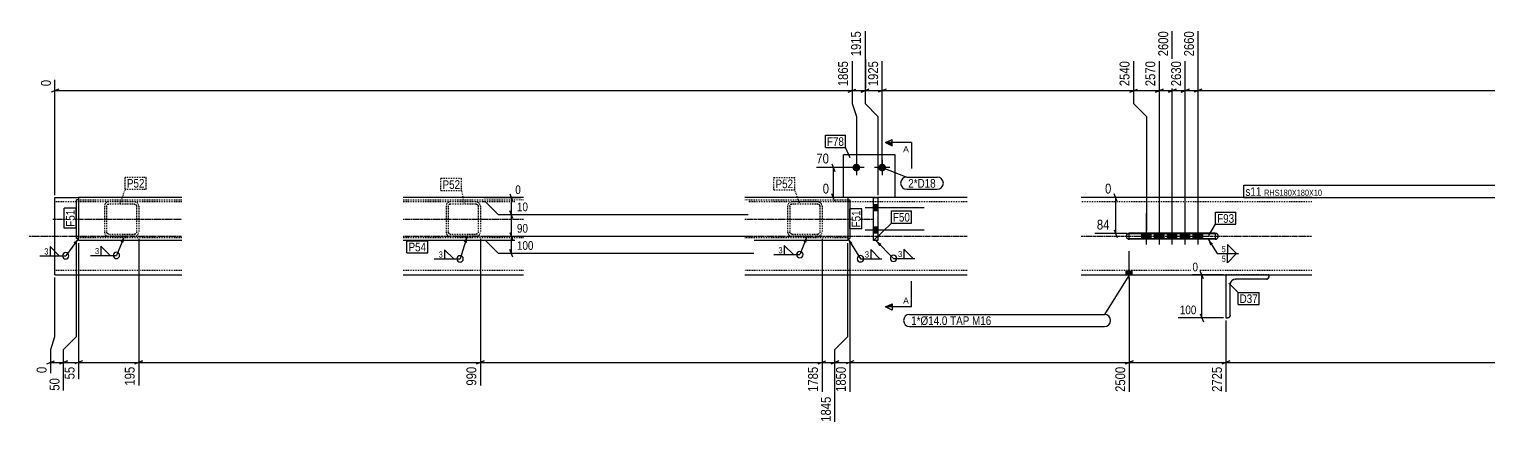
# Model space of a CAD drawing. Header units: millimetres. Extents: x 14 to 45764, y -118 to 1635.
# Drawn here: x 14 to 3411, y 10 to 929 of the extents above; entities that cross this region are included whole.
import ezdxf

# ---------------------------------------------------------------- set-up
doc = ezdxf.new("R2010")
doc.units = ezdxf.units.MM
doc.linetypes.add('DXK_LINE_DOT2', pattern=[3.9198, 1.9599, -1.9599])
doc.linetypes.add('DXK_LINE_DOT3', pattern=[5.9187, 2.979, -0.9799, 0.9799, -0.9799])
for name, color, linetype in [('MÅLSÆTNING', 7, 'Continuous'), ('STÅL', 7, 'Continuous'), ('TEKST', 7, 'Continuous')]:
    doc.layers.add(name, color=color, linetype=linetype)
doc.styles.add('Arial', font='ARIAL.TTF', dxfattribs={"height": 0.2})
doc.styles.add('Arial Narrow', font='ARIALN.TTF', dxfattribs={"height": 0.2})

msp = doc.modelspace()

# ---------------------------------------------------------------- hatches: boundary and pattern name
at = {"layer": 'STÅL', "linetype": 'Continuous'}
for points in [[(1948.4, 606.6, -1), (1930.4, 606.6, -1)], [(2008.4, 606.6, -1), (1990.4, 606.6, -1)], [(1989.4, 505.6), (1989.4, 519.6), (1979.4, 519.6), (1979.4, 505.6)], [(1989.4, 453.6), (1989.4, 467.6), (1979.4, 467.6), (1979.4, 453.6)], [(2625.4, 452.6), (2603.4, 452.6), (2603.4, 440.6), (2625.4, 440.6)], [(2625.4, 452.6), (2603.4, 452.6), (2603.4, 440.6), (2625.4, 440.6)], [(2655.4, 452.6), (2633.4, 452.6), (2633.4, 440.6), (2655.4, 440.6)], [(2655.4, 452.6), (2633.4, 452.6), (2633.4, 440.6), (2655.4, 440.6)], [(2685.4, 452.6), (2663.4, 452.6), (2663.4, 440.6), (2685.4, 440.6)], [(2685.4, 452.6), (2663.4, 452.6), (2663.4, 440.6), (2685.4, 440.6)], [(2715.4, 452.6), (2693.4, 452.6), (2693.4, 440.6), (2715.4, 440.6)], [(2715.4, 452.6), (2693.4, 452.6), (2693.4, 440.6), (2715.4, 440.6)], [(2745.4, 452.6), (2723.4, 452.6), (2723.4, 440.6), (2745.4, 440.6)], [(2745.4, 452.6), (2723.4, 452.6), (2723.4, 440.6), (2745.4, 440.6)], [(2581.4, 366.6), (2567.4, 366.6), (2567.4, 356.6), (2581.4, 356.6)]]:
    msp.add_hatch(color=96, dxfattribs=at).paths.add_polyline_path(points)
at = {"layer": 'TEKST', "linetype": 'Continuous'}
for color, points in [(30, [(2022.4, 664.7), (2022.4, 657.2), (2007.4, 664.7)]), (3, [(226.8, 434.2), (236.1, 446.6), (233.7, 431.3)]), (3, [(1025.6, 433.4), (1033.7, 446.6), (1032.8, 431.1)]), (3, [(1816, 434.1), (1825.1, 446.6), (1822.9, 431.3)]), (3, [(117.4, 431.8), (129.4, 441.6), (123.5, 427.3)]), (3, [(1924.1, 426.8), (1919.4, 441.6), (1930.5, 430.8)]), (3, [(2762.7, 424.9), (2757.8, 439.6), (2769, 428.9)]), (3, [(2762.7, 424.9), (2757.8, 439.6), (2769, 428.9)]), (30, [(2022.4, 289.3), (2022.4, 281.8), (2007.4, 281.8)])]:
    msp.add_hatch(color=color, dxfattribs=at).paths.add_polyline_path(points)

# ---------------------------------------------------------------- linework, layer by layer
at = {"layer": 'MÅLSÆTNING', "color": 7, "linetype": 'Continuous'}
for p, q in [((1959.4, 924.2), (1959.4, 755.9)), ((2674.4, 458.6), (2674.4, 924.2)), ((2734.4, 458.6), (2734.4, 924.2)), ((1929.4, 854.6), (1929.4, 755.9)), ((1999.4, 612.6), (1999.4, 854.6)), ((1999.4, 612.6), (1999.4, 854.6)), ((2584.4, 854.6), (2584.4, 755.9)), ((2584.4, 854.6), (2584.4, 755.9)), ((2644.4, 458.6), (2644.4, 854.6)), ((2704.4, 458.6), (2704.4, 854.6)), ((83.4, 789.5), (65.4, 782.3)), ((74.4, 542.6), (74.4, 810.7)), ((74.4, 785.9), (1929.4, 785.9)), ((1920.4, 782.3), (1938.4, 789.5)), ((1920.4, 782.3), (1938.4, 789.5)), ((1950.4, 782.3), (1968.4, 789.5)), ((1959.4, 785.9), (1999.4, 785.9)), ((2008.4, 789.5), (1990.4, 782.3)), ((2008.4, 789.5), (1990.4, 782.3)), ((1999.4, 785.9), (2584.4, 785.9)), ((2575.4, 782.3), (2593.4, 789.5)), ((2584.4, 785.9), (2644.4, 785.9)), ((2635.4, 782.3), (2653.4, 789.5)), ((2644.4, 785.9), (2674.4, 785.9)), ((2683.4, 789.5), (2665.4, 782.3)), ((2665.4, 782.3), (2683.4, 789.5)), ((2674.4, 785.9), (2704.4, 785.9)), ((2713.4, 789.5), (2695.4, 782.3)), ((2743.4, 789.5), (2725.4, 782.3)), ((2743.4, 789.5), (2725.4, 782.3)), ((2734.4, 785.9), (5624.4, 785.9)), ((1929.4, 755.9), (1939.4, 725.9)), ((1929.4, 755.9), (1939.4, 725.9)), ((1959.4, 755.9), (1989.4, 725.9)), ((1959.4, 755.9), (1989.4, 725.9)), ((2584.4, 755.9), (2614.4, 725.9)), ((2584.4, 755.9), (2614.4, 725.9)), ((1939.4, 725.9), (1939.4, 612.6)), ((1939.4, 725.9), (1939.4, 612.6)), ((1989.4, 725.9), (1989.4, 542.6)), ((1989.4, 725.9), (1989.4, 542.6)), ((2614.4, 725.9), (2614.4, 458.6)), ((2614.4, 725.9), (2614.4, 458.6)), ((1882.2, 615.6), (1889.4, 597.6)), ((1933.4, 606.6), (1846.3, 606.6)), ((1885.8, 536.6), (1885.8, 606.6)), ((1889.4, 527.6), (1882.2, 545.6)), ((2546.4, 527.6), (2539.2, 545.6)), ((1076.6, 526.6), (1070.4, 526.6)), ((1076.6, 526.6), (1070.4, 526.6)), ((1106.6, 496.6), (1076.6, 526.6)), ((1106.6, 496.6), (1076.6, 526.6)), ((1903.4, 536.6), (1861, 536.6)), ((2568.4, 536.6), (2518, 536.6)), ((2542.8, 452.6), (2542.8, 536.6)), ((1687.9, 496.6), (1106.6, 496.6)), ((1140.2, 487.6), (1133, 505.6)), ((1136.6, 446.6), (1136.6, 496.6)), ((1070.4, 446.6), (1687.9, 446.6)), ((1070.4, 446.6), (1687.9, 446.6)), ((1133, 455.6), (1140.2, 437.6)), ((1133, 455.6), (1140.2, 437.6)), ((1136.6, 406.6), (1136.6, 446.6)), ((2568.4, 452.6), (2494.6, 452.6)), ((2539.2, 461.6), (2546.4, 443.6)), ((124.4, 212.7), (124.4, 435.6)), ((124.4, 212.7), (124.4, 435.6)), ((129.4, 430.6), (129.4, 113.3)), ((129.4, 430.6), (129.4, 113.3)), ((269.4, 440.6), (269.4, 98.6)), ((269.4, 440.6), (269.4, 98.6)), ((1064.4, 440.6), (1064.4, 98.6)), ((1076.6, 436.6), (1070.4, 436.6)), ((1106.6, 406.6), (1076.6, 436.6)), ((1140.2, 397.6), (1133, 415.6)), ((1859.4, 440.6), (1859.4, 84)), ((1919.4, 212.7), (1919.4, 430.6)), ((1919.4, 212.7), (1919.4, 430.6)), ((1924.4, 435.6), (1924.4, 84)), ((1924.4, 435.6), (1924.4, 84)), ((1700.7, 406.6), (1106.6, 406.6)), ((74.4, 212.7), (74.4, 350.6)), ((2574.4, 350.6), (2574.4, 84)), ((2574.4, 350.6), (2574.4, 84)), ((2793.4, 356.6), (2721.5, 356.6)), ((2746.9, 347.6), (2739.7, 365.6)), ((2743.3, 256.6), (2743.3, 356.6)), ((2793.4, 256.6), (2688.2, 256.6)), ((2739.7, 265.6), (2746.9, 247.6)), ((2799.4, 250.6), (2799.4, 84)), ((2799.4, 250.6), (2799.4, 84)), ((64.4, 182.7), (74.4, 212.7)), ((94.4, 182.7), (124.4, 212.7)), ((94.4, 182.7), (124.4, 212.7)), ((1889.4, 182.7), (1919.4, 212.7)), ((1889.4, 182.7), (1919.4, 212.7)), ((64.4, 127.9), (64.4, 182.7)), ((94.4, 86.9), (94.4, 182.7)), ((1889.4, 14.4), (1889.4, 182.7)), ((55.4, 149.1), (73.4, 156.3)), ((85.4, 149.1), (103.4, 156.3)), ((94.4, 152.7), (129.4, 152.7)), ((138.4, 156.3), (120.4, 149.1)), ((138.4, 156.3), (120.4, 149.1)), ((129.4, 152.7), (269.4, 152.7)), ((278.4, 156.3), (260.4, 149.1)), ((260.4, 149.1), (278.4, 156.3)), ((269.4, 152.7), (1064.4, 152.7)), ((1055.4, 149.1), (1073.4, 156.3)), ((1850.4, 149.1), (1868.4, 156.3)), ((1850.4, 149.1), (1868.4, 156.3)), ((1880.4, 149.1), (1898.4, 156.3)), ((1889.4, 152.7), (1924.4, 152.7)), ((1933.4, 156.3), (1915.4, 149.1)), ((1933.4, 156.3), (1915.4, 149.1)), ((1924.4, 152.7), (2574.4, 152.7)), ((2583.4, 156.3), (2565.4, 149.1)), ((2565.4, 149.1), (2583.4, 156.3)), ((2574.4, 152.7), (2799.4, 152.7)), ((2808.4, 156.3), (2790.4, 149.1)), ((2790.4, 149.1), (2808.4, 156.3)), ((2799.4, 152.7), (5685.9, 152.7))]:
    msp.add_line(p, q, dxfattribs=at)
at = {"layer": 'STÅL', "color": 2, "linetype": 'Continuous'}
for p, q in [((1909.4, 536.6), (1909.4, 636.6)), ((2029.4, 636.6), (1909.4, 636.6)), ((2029.4, 536.6), (2029.4, 636.6)), ((74.4, 381.6), (74.4, 536.6)), ((74.4, 536.6), (129.4, 536.6)), ((129.4, 531.6), (124.4, 531.6)), ((124.4, 441.6), (124.4, 531.6)), ((369.4, 536.6), (129.4, 536.6)), ((129.4, 536.6), (129.4, 444)), ((1164.4, 536.6), (884.4, 536.6)), ((1919.4, 536.6), (1679.4, 536.6)), ((1919.4, 536.6), (1919.4, 535.6)), ((1979.4, 536.6), (1919.4, 536.6)), ((1919.4, 535.6), (1919.4, 444)), ((1919.4, 531.6), (1924.4, 531.6)), ((1924.4, 531.6), (1924.4, 441.6)), ((1979.4, 436.6), (1979.4, 536.6)), ((1979.4, 536.6), (1989.4, 536.6)), ((1989.4, 536.6), (1989.4, 436.6)), ((2196.9, 536.6), (1989.4, 536.6)), ((2999.4, 536.6), (2462.4, 536.6)), ((129.4, 437.5), (129.4, 444)), ((1919.4, 444), (1919.4, 436.6)), ((2574.4, 453.6), (2571.7, 453)), ((2774.4, 453.6), (2574.4, 453.6)), ((2574.4, 440.6), (2574.4, 452.6)), ((2574.4, 452.6), (2774.4, 452.6)), ((2624.4, 440.6), (2624.4, 452.6)), ((2724.4, 440.6), (2724.4, 452.6)), ((2777.1, 453), (2774.4, 453.6)), ((2774.4, 452.6), (2774.4, 440.6)), ((129.4, 441.6), (124.4, 441.6)), ((129.4, 436.6), (129.4, 437.5)), ((369.4, 436.6), (129.4, 436.6)), ((1164.4, 436.6), (884.4, 436.6)), ((1919.4, 436.6), (1679.4, 436.6)), ((1919.4, 441.6), (1924.4, 441.6)), ((1989.4, 436.6), (1979.4, 436.6)), ((2571.7, 440.1), (2574.4, 439.6)), ((2774.4, 440.6), (2574.4, 440.6)), ((2774.4, 439.6), (2574.4, 439.6)), ((2774.4, 439.6), (2777.1, 440.1)), ((74.4, 356.6), (74.4, 381.6)), ((74.4, 356.6), (369.4, 356.6)), ((884.4, 356.6), (1164.4, 356.6)), ((1679.4, 356.6), (2196.9, 356.6)), ((2462.4, 356.6), (2999.4, 356.6)), ((2799.4, 356.6), (2799.4, 256.6)), ((2821.4, 346.6), (2816.8, 345.6)), ((2893.4, 346.6), (2821.4, 346.6)), ((2895.7, 347), (2893.4, 346.6)), ((2899.4, 352.6), (2898.9, 350.3)), ((2899.4, 356.6), (2899.4, 352.6)), ((2810.3, 339.2), (2809.4, 334.6)), ((2809.4, 262.6), (2809.4, 334.6)), ((2799.4, 256.6), (2803.4, 256.6)), ((2805.7, 257), (2803.4, 256.6)), ((2809.4, 262.6), (2808.9, 260.3))]:
    msp.add_line(p, q, dxfattribs=at)
at = {"layer": 'STÅL', "color": 96, "linetype": 'Continuous'}
for p, q in [((1939.4, 624.6), (1939.4, 588.6)), ((1999.4, 624.6), (1999.4, 588.6)), ((1957.4, 606.6), (1921.4, 606.6)), ((2017.4, 606.6), (1981.4, 606.6)), ((2096.9, 512.6), (1959.4, 512.6)), ((1989.4, 519.6), (1979.4, 519.6)), ((1989.4, 505.6), (1979.4, 505.6)), ((2614.4, 427.6), (2614.4, 500.6)), ((2614.4, 427.6), (2614.4, 500.6)), ((2644.4, 427.6), (2644.4, 500.6)), ((2644.4, 427.6), (2644.4, 500.6)), ((2674.4, 427.6), (2674.4, 500.6)), ((2674.4, 427.6), (2674.4, 500.6)), ((2704.4, 427.6), (2704.4, 500.6)), ((2704.4, 427.6), (2704.4, 500.6)), ((2734.4, 427.6), (2734.4, 500.6)), ((2734.4, 427.6), (2734.4, 500.6)), ((2096.9, 460.6), (1959.4, 460.6)), ((1989.4, 467.6), (1979.4, 467.6)), ((1989.4, 453.6), (1979.4, 453.6)), ((2603.4, 440.6), (2603.4, 452.6)), ((2603.4, 440.6), (2603.4, 452.6)), ((2625.4, 440.6), (2625.4, 452.6)), ((2625.4, 440.6), (2625.4, 452.6)), ((2633.4, 440.6), (2633.4, 452.6)), ((2633.4, 440.6), (2633.4, 452.6)), ((2655.4, 440.6), (2655.4, 452.6)), ((2655.4, 440.6), (2655.4, 452.6)), ((2663.4, 440.6), (2663.4, 452.6)), ((2663.4, 440.6), (2663.4, 452.6)), ((2685.4, 440.6), (2685.4, 452.6)), ((2685.4, 440.6), (2685.4, 452.6)), ((2693.4, 440.6), (2693.4, 452.6)), ((2693.4, 440.6), (2693.4, 452.6)), ((2715.4, 440.6), (2715.4, 452.6)), ((2715.4, 440.6), (2715.4, 452.6)), ((2723.4, 440.6), (2723.4, 452.6)), ((2723.4, 440.6), (2723.4, 452.6)), ((2745.4, 440.6), (2745.4, 452.6)), ((2745.4, 440.6), (2745.4, 452.6)), ((2574.4, 346.6), (2574.4, 411.6)), ((2567.4, 356.6), (2567.4, 366.6)), ((2581.4, 356.6), (2581.4, 366.6))]:
    msp.add_line(p, q, dxfattribs=at)
at = {"layer": 'STÅL', "color": 7, "linetype": 'DXK_LINE_DOT2'}
for p, q in [((369.4, 526.6), (74.4, 526.6)), ((369.4, 536.6), (129.4, 536.6)), ((129.4, 531.6), (129.4, 441.6)), ((369.4, 530.6), (129.4, 530.6)), ((190.2, 520.4), (189.4, 516.6)), ((189.4, 516.6), (189.4, 456.6)), ((194.4, 516.6), (194.8, 518.5)), ((194.4, 516.6), (194.4, 456.6)), ((199.4, 526.6), (195.6, 525.8)), ((197.5, 521.2), (199.4, 521.6)), ((259.4, 526.6), (199.4, 526.6)), ((259.4, 521.6), (199.4, 521.6)), ((263.2, 525.8), (259.4, 526.6)), ((259.4, 521.6), (261.3, 521.2)), ((264, 518.5), (264.4, 516.6)), ((264.4, 516.6), (264.4, 456.6)), ((269.4, 516.6), (268.6, 520.4)), ((269.4, 516.6), (269.4, 456.6)), ((1164.4, 536.6), (884.4, 536.6)), ((1164.4, 530.6), (884.4, 530.6)), ((1164.4, 526.6), (884.4, 526.6)), ((985.2, 520.4), (984.4, 516.6)), ((984.4, 516.6), (984.4, 456.6)), ((989.4, 516.6), (989.8, 518.5)), ((989.4, 516.6), (989.4, 456.6)), ((994.4, 526.6), (990.6, 525.8)), ((992.5, 521.2), (994.4, 521.6)), ((1054.4, 526.6), (994.4, 526.6)), ((1054.4, 521.6), (994.4, 521.6)), ((1058.2, 525.8), (1054.4, 526.6)), ((1054.4, 521.6), (1056.3, 521.2)), ((1059, 518.5), (1059.4, 516.6)), ((1059.4, 516.6), (1059.4, 456.6)), ((1064.4, 516.6), (1063.6, 520.4)), ((1064.4, 516.6), (1064.4, 456.6)), ((1919.4, 536.6), (1679.4, 536.6)), ((1919.4, 530.6), (1679.4, 530.6)), ((2196.9, 526.6), (1679.4, 526.6)), ((1780.2, 520.4), (1779.4, 516.6)), ((1779.4, 516.6), (1779.4, 456.6)), ((1784.4, 516.6), (1784.8, 518.5)), ((1784.4, 516.6), (1784.4, 456.6)), ((1789.4, 526.6), (1785.6, 525.8)), ((1787.5, 521.2), (1789.4, 521.6)), ((1849.4, 526.6), (1789.4, 526.6)), ((1849.4, 521.6), (1789.4, 521.6)), ((1853.2, 525.8), (1849.4, 526.6)), ((1849.4, 521.6), (1851.3, 521.2)), ((1854, 518.5), (1854.4, 516.6)), ((1854.4, 516.6), (1854.4, 456.6)), ((1859.4, 516.6), (1858.6, 520.4)), ((1859.4, 516.6), (1859.4, 456.6)), ((2029.4, 536.6), (1909.4, 536.6)), ((1919.4, 531.6), (1919.4, 441.6)), ((1989.4, 536.6), (1979.4, 536.6)), ((2999.4, 526.6), (2462.4, 526.6)), ((369.4, 442.6), (129.4, 442.6)), ((189.4, 456.6), (190.2, 452.7)), ((194.8, 454.6), (194.4, 456.6)), ((195.6, 447.3), (199.4, 446.6)), ((199.4, 451.6), (197.5, 451.9)), ((199.4, 451.6), (259.4, 451.6)), ((259.4, 446.6), (199.4, 446.6)), ((261.3, 451.9), (259.4, 451.6)), ((259.4, 446.6), (263.2, 447.3)), ((264.4, 456.6), (264, 454.6)), ((268.6, 452.7), (269.4, 456.6)), ((1164.4, 442.6), (884.4, 442.6)), ((984.4, 456.6), (985.2, 452.7)), ((989.8, 454.6), (989.4, 456.6)), ((990.6, 447.3), (994.4, 446.6)), ((994.4, 451.6), (992.5, 451.9)), ((994.4, 451.6), (1054.4, 451.6)), ((1054.4, 446.6), (994.4, 446.6)), ((1056.3, 451.9), (1054.4, 451.6)), ((1054.4, 446.6), (1058.2, 447.3)), ((1059.4, 456.6), (1059, 454.6)), ((1063.6, 452.7), (1064.4, 456.6)), ((1919.4, 442.6), (1679.4, 442.6)), ((1779.4, 456.6), (1780.2, 452.7)), ((1784.8, 454.6), (1784.4, 456.6)), ((1785.6, 447.3), (1789.4, 446.6)), ((1789.4, 451.6), (1787.5, 451.9)), ((1789.4, 451.6), (1849.4, 451.6)), ((1849.4, 446.6), (1789.4, 446.6)), ((1851.3, 451.9), (1849.4, 451.6)), ((1849.4, 446.6), (1853.2, 447.3)), ((1854.4, 456.6), (1854, 454.6)), ((1858.6, 452.7), (1859.4, 456.6)), ((2571.7, 453), (2574.4, 453.6)), ((2774.4, 453.6), (2777.1, 453)), ((2574.4, 439.6), (2571.7, 440.1)), ((2777.1, 440.1), (2774.4, 439.6)), ((74.4, 358.5), (74.4, 381.6)), ((369.4, 366.6), (74.4, 366.6)), ((1164.4, 366.6), (884.4, 366.6)), ((2196.9, 366.6), (1679.4, 366.6)), ((2999.4, 366.6), (2462.4, 366.6)), ((2899.4, 356.6), (2799.4, 356.6)), ((2816.8, 345.6), (2821.4, 346.6)), ((2893.4, 346.6), (2895.7, 347)), ((2898.9, 350.3), (2899.4, 352.6)), ((2809.4, 334.6), (2810.3, 339.2)), ((2803.4, 256.6), (2805.7, 257)), ((2808.9, 260.3), (2809.4, 262.6))]:
    msp.add_line(p, q, dxfattribs=at)
at = {"layer": 'STÅL', "color": 7, "linetype": 'DXK_LINE_DOT3'}
for p, q in [((69.4, 486.6), (369.4, 486.6)), ((229.4, 486.6), (229.4, 486.6)), ((884.4, 486.6), (1164.4, 486.6)), ((1024.4, 486.6), (1024.4, 486.6)), ((1679.4, 486.6), (1979.4, 486.6)), ((1819.4, 486.6), (1819.4, 486.6)), ((14.4, 446.6), (369.4, 446.6)), ((884.4, 446.6), (1164.4, 446.6)), ((1679.4, 446.6), (2196.9, 446.6)), ((2462.4, 446.6), (2999.4, 446.6)), ((2849.4, 306.6), (2849.4, 306.6))]:
    msp.add_line(p, q, dxfattribs=at)
at = {"layer": 'STÅL', "color": 7, "linetype": 'DXK_LINE_DOT2'}
for centre, radius, start, end in [((199.4, 516.6), 10, 112.5, 157.5), ((199.4, 516.6), 5, 112.5, 157.5), ((259.4, 516.6), 5, 22.5, 67.5), ((259.4, 516.6), 10, 22.5, 67.5), ((994.4, 516.6), 10, 112.5, 157.5), ((994.4, 516.6), 5, 112.5, 157.5), ((1054.4, 516.6), 5, 22.5, 67.5), ((1054.4, 516.6), 10, 22.5, 67.5), ((1789.4, 516.6), 10, 112.5, 157.5), ((1789.4, 516.6), 5, 112.5, 157.5), ((1849.4, 516.6), 5, 22.5, 67.5), ((1849.4, 516.6), 10, 22.5, 67.5), ((199.4, 456.6), 10, 202.5, 247.5), ((199.4, 456.6), 5, 202.5, 247.5), ((259.4, 456.6), 5, 292.5, 337.5), ((259.4, 456.6), 10, 292.5, 337.5), ((994.4, 456.6), 10, 202.5, 247.5), ((994.4, 456.6), 5, 202.5, 247.5), ((1054.4, 456.6), 5, 292.5, 337.5), ((1054.4, 456.6), 10, 292.5, 337.5), ((1789.4, 456.6), 10, 202.5, 247.5), ((1789.4, 456.6), 5, 202.5, 247.5), ((1849.4, 456.6), 5, 292.5, 337.5), ((1849.4, 456.6), 10, 292.5, 337.5), ((2574.4, 446.6), 7, 112.5, 247.5), ((2774.4, 446.6), 7, 292.5, 67.5), ((2821.4, 334.6), 12, 112.5, 157.5), ((2893.4, 352.6), 6, 292.5, 337.5), ((2803.4, 262.6), 6, 292.5, 337.5)]:
    msp.add_arc(centre, radius, start, end, dxfattribs=at)
at = {"layer": 'STÅL', "color": 2, "linetype": 'Continuous'}
for centre, radius, start, end in [((2574.4, 446.6), 7, 112.5, 247.5), ((2774.4, 446.6), 7, 292.5, 67.5), ((2821.4, 334.6), 12, 112.5, 157.5), ((2893.4, 352.6), 6, 292.5, 337.5), ((2803.4, 262.6), 6, 292.5, 337.5)]:
    msp.add_arc(centre, radius, start, end, dxfattribs=at)
at = {"layer": 'TEKST', "color": 30, "linetype": 'Continuous'}
for p, q in [((2007.4, 664.7), (2022.4, 672.2)), ((2007.4, 664.7), (2022.4, 657.2)), ((2022.4, 657.2), (2022.4, 672.2)), ((2007.4, 281.8), (2022.4, 289.3)), ((2022.4, 274.3), (2007.4, 281.8)), ((2022.4, 289.3), (2022.4, 274.3))]:
    msp.add_line(p, q, dxfattribs=at)
at = {"layer": 'TEKST', "color": 3, "linetype": 'Continuous'}
for p, q in [((236.1, 446.6), (217.3, 402)), ((1033.7, 446.6), (1017, 393.8)), ((1825.1, 446.6), (1807.7, 403.7)), ((129.4, 441.6), (99.3, 401.1))]:
    msp.add_line(p, q, dxfattribs=at)
for centre, start, end in [((99.3, 401.1), 90, 270), ((99.3, 401.1), 270, 90), ((217.3, 402), 90, 270), ((217.3, 402), 270, 90), ((1807.7, 403.7), 90, 270), ((1807.7, 403.7), 270, 90), ((1017, 393.8), 90, 270), ((1017, 393.8), 270, 90)]:
    msp.add_arc(centre, 7.5, start, end, dxfattribs=at)

# ---------------------------------------------------------------- wipeouts: each hides what was drawn before it
at = {"color": 0, "linetype": 'Continuous'}
for points in [[(2061.4, 642.2), (2061.4, 657.2), (2048.1, 657.2), (2048.1, 642.2)], [(2061.4, 289.3), (2061.4, 304.3), (2048.1, 304.3), (2048.1, 289.3)]]:
    msp.add_wipeout(points, dxfattribs=at).dxf.layer = 'TEKST'
at = {"color": 0}
for points in [[(282.7, 559.9), (282.7, 580.9), (241.7, 580.9), (241.7, 559.9)], [(1017.2, 557), (1017.2, 578), (976.2, 578), (976.2, 557)], [(1792.2, 558.6), (1792.2, 579.6), (1751.2, 579.6), (1751.2, 558.6)], [(2124, 559.8), (2124, 580.8), (2060, 580.8), (2060, 559.8)], [(2818.4, 478), (2818.4, 499), (2778.8, 499), (2778.8, 478)], [(977.7, 395.6), (977.7, 413), (966.2, 413), (966.2, 395.6)], [(1969.6, 395.9), (1969.6, 413.3), (1958, 413.3), (1958, 395.9)], [(2046.7, 396.9), (2046.7, 414.3), (2035.2, 414.3), (2035.2, 396.9)], [(2513.1, 239.9), (2513.1, 260.9), (2066.8, 260.9), (2066.8, 239.9)]]:
    msp.add_wipeout(points, dxfattribs=at).dxf.layer = 'TEKST'

# ---------------------------------------------------------------- next in the draw order: hatches: boundary and pattern name
at = {"layer": 'TEKST', "linetype": 'Continuous'}
msp.add_hatch(color=3, dxfattribs=at).paths.add_polyline_path([(1992.5, 423.3), (1984.5, 436.6), (1997.8, 428.6)])

# ---------------------------------------------------------------- next in the draw order: linework, layer by layer
at = {"layer": 'TEKST', "color": 7, "linetype": 'Continuous'}
for p, q in [((2067.4, 664.7), (2007.4, 664.7)), ((2067.4, 664.7), (2067.4, 604.7)), ((2067.4, 281.8), (2067.4, 341.8)), ((2067.4, 281.8), (2007.4, 281.8))]:
    msp.add_line(p, q, dxfattribs=at)
at = {"layer": 'TEKST', "color": 3, "linetype": 'Continuous'}
for p, q in [((1002.2, 393.8), (980.8, 415.2)), ((980.8, 415.2), (980.8, 393.8)), ((1919.4, 441.6), (1948.7, 394.1)), ((1994.1, 394.1), (1972.6, 415.5)), ((1972.6, 415.5), (1972.6, 394.1)), ((1984.5, 436.6), (2025.9, 395.1)), ((2071.2, 395.1), (2049.8, 416.5)), ((2049.8, 416.5), (2049.8, 395.1)), ((956.9, 393.8), (1017, 393.8)), ((980.8, 393.8), (1002.2, 393.8)), ((1948.7, 394.1), (1998.4, 394.1)), ((1972.6, 394.1), (1994.1, 394.1)), ((2025.9, 395.1), (2075.5, 395.1)), ((2049.8, 395.1), (2071.2, 395.1))]:
    msp.add_line(p, q, dxfattribs=at)
for centre, start, end in [((1948.7, 394.1), 90, 270), ((1948.7, 394.1), 270, 90), ((2025.9, 395.1), 90, 270), ((2025.9, 395.1), 270, 90)]:
    msp.add_arc(centre, 7.5, start, end, dxfattribs=at)

# ---------------------------------------------------------------- next in the draw order: texts
at = {"layer": 'TEKST', "color": 3, "linetype": 'Continuous', "style": 'Arial'}
for p in [(2048.1, 642.2), (2048.1, 289.3)]:
    msp.add_text('A', height=14.3, dxfattribs=at).set_placement(p)
at = {"layer": 'TEKST', "color": 3, "style": 'Arial Narrow'}
for p in [(967.4, 396.8), (1959.2, 397.1), (2036.4, 398.1)]:
    msp.add_text('3', height=14.3, dxfattribs=at).set_placement(p)

# ---------------------------------------------------------------- next in the draw order: wipeouts: each hides what was drawn before it
at = {"color": 0, "linetype": 'Continuous'}
for points in [[(2669.6, 929), (2636, 929), (2636, 860.9), (2669.6, 860.9)], [(1994.6, 859.4), (1961, 859.4), (1961, 791.3), (1994.6, 791.3)], [(69.6, 815.5), (36, 815.5), (36, 791.3), (69.6, 791.3)], [(1880.4, 611.4), (1880.4, 645), (1841.5, 645), (1841.5, 611.4)], [(1880.4, 541.4), (1880.4, 575), (1856.2, 575), (1856.2, 541.4)], [(2537.4, 541.4), (2537.4, 575), (2513.2, 575), (2513.2, 541.4)], [(1688.3, 500.8), (1688.3, 530.2), (1145.3, 530.2), (1145.3, 500.8)], [(2533, 457.4), (2533, 491), (2494.2, 491), (2494.2, 457.4)], [(2738.5, 360.8), (2738.5, 390.2), (2717.3, 390.2), (2717.3, 360.8)], [(2734.7, 260.8), (2734.7, 290.2), (2687.9, 290.2), (2687.9, 260.8)], [(124.6, 147.3), (91, 147.3), (91, 108.4), (124.6, 108.4)], [(264.6, 147.3), (231, 147.3), (231, 93.8), (264.6, 93.8)], [(1059.6, 147.3), (1026, 147.3), (1026, 93.8), (1059.6, 93.8)], [(1919.6, 147.3), (1886, 147.3), (1886, 79.2), (1919.6, 79.2)], [(2569.6, 147.3), (2536, 147.3), (2536, 79.2), (2569.6, 79.2)], [(2794.6, 147.3), (2761, 147.3), (2761, 79.2), (2794.6, 79.2)]]:
    msp.add_wipeout(points, dxfattribs=at).dxf.layer = 'MÅLSÆTNING'
at = {"color": 0}
for points in [[(282.7, 559.9), (282.7, 580.9), (241.7, 580.9), (241.7, 559.9)], [(1017.2, 557), (1017.2, 578), (976.2, 578), (976.2, 557)], [(1792.2, 558.6), (1792.2, 579.6), (1751.2, 579.6), (1751.2, 558.6)], [(2124, 559.8), (2124, 580.8), (2060, 580.8), (2060, 559.8)], [(2881.9, 540.8), (2881.9, 561.8), (2844.8, 561.8), (2844.8, 540.8)], [(120.3, 508.4), (99.3, 508.4), (99.3, 468.8), (120.3, 468.8)], [(1948.7, 506.8), (1927.7, 506.8), (1927.7, 467.2), (1948.7, 467.2)], [(2063.9, 480.8), (2063.9, 501.8), (2024.3, 501.8), (2024.3, 480.8)], [(2818.4, 478), (2818.4, 499), (2778.8, 499), (2778.8, 478)], [(60, 402.9), (60, 420.3), (48.5, 420.3), (48.5, 402.9)], [(178, 403.8), (178, 421.2), (166.4, 421.2), (166.4, 403.8)], [(938.1, 411.4), (938.1, 432.4), (897.1, 432.4), (897.1, 411.4)], [(1768.4, 405.5), (1768.4, 422.9), (1756.9, 422.9), (1756.9, 405.5)], [(2799.8, 408.1), (2799.8, 425.5), (2788.3, 425.5), (2788.3, 408.1)], [(2873.3, 291.1), (2873.3, 312.1), (2831.1, 312.1), (2831.1, 291.1)], [(2513.1, 239.9), (2513.1, 260.9), (2066.8, 260.9), (2066.8, 239.9)]]:
    msp.add_wipeout(points, dxfattribs=at).dxf.layer = 'TEKST'

# ---------------------------------------------------------------- next in the draw order: linework, layer by layer
at = {"layer": 'MÅLSÆTNING', "color": 7, "linetype": 'Continuous'}
for p, q in [((1959.4, 924.2), (1959.4, 755.9)), ((2674.4, 458.6), (2674.4, 924.2)), ((2644.4, 458.6), (2644.4, 854.6)), ((1929.4, 785.9), (1959.4, 785.9)), ((1968.4, 789.5), (1950.4, 782.3)), ((1133, 545.6), (1140.2, 527.6)), ((1072.3, 536.6), (1158.4, 536.6)), ((1136.6, 496.6), (1136.6, 536.6)), ((1687.9, 496.6), (1106.6, 496.6)), ((1140.2, 487.6), (1133, 505.6)), ((1064.4, 440.6), (1064.4, 98.6)), ((94.4, 86.9), (94.4, 182.7)), ((1889.4, 14.4), (1889.4, 182.7)), ((64.4, 152.7), (94.4, 152.7)), ((103.4, 156.3), (85.4, 149.1)), ((1073.4, 156.3), (1055.4, 149.1)), ((1064.4, 152.7), (1859.4, 152.7)), ((1859.4, 152.7), (1889.4, 152.7)), ((1898.4, 156.3), (1880.4, 149.1))]:
    msp.add_line(p, q, dxfattribs=at)
at = {"layer": 'TEKST', "color": 7, "linetype": 'DXK_LINE_DOT2'}
for p, q in [((238.1, 584.5), (286.3, 584.5)), ((238.1, 556.3), (238.1, 584.5)), ((286.3, 556.3), (286.3, 584.5)), ((972.6, 581.6), (1020.8, 581.6)), ((972.6, 553.4), (972.6, 581.6)), ((1020.8, 553.4), (1020.8, 581.6)), ((1747.6, 583.2), (1795.8, 583.2)), ((1747.6, 555), (1747.6, 583.2)), ((1795.8, 555), (1795.8, 583.2)), ((226.4, 523.2), (238.1, 556.3)), ((238.1, 556.3), (286.3, 556.3)), ((972.6, 553.4), (1020.8, 553.4)), ((1027.2, 522.8), (1020.8, 553.4)), ((1747.6, 555), (1795.8, 555)), ((1807.2, 523.5), (1795.8, 555))]:
    msp.add_line(p, q, dxfattribs=at)
at = {"layer": 'TEKST', "color": 7, "linetype": 'Continuous'}
for p, q in [((1999.4, 606.6), (2056.4, 584.4)), ((2056.4, 584.4), (2127.6, 584.4)), ((2056.4, 556.2), (2127.6, 556.2)), ((2775.2, 502.6), (2822, 502.6)), ((2775.2, 474.4), (2775.2, 502.6)), ((2822, 474.4), (2822, 502.6)), ((2759.2, 448.4), (2775.2, 474.4)), ((2775.2, 474.4), (2822, 474.4)), ((2573.1, 355.4), (2516.7, 264.5)), ((2063.2, 264.5), (2516.7, 264.5)), ((2063.2, 236.3), (2516.7, 236.3))]:
    msp.add_line(p, q, dxfattribs=at)
at = {"layer": 'TEKST', "color": 3, "linetype": 'Continuous'}
for p, q in [((84.5, 401.1), (63.1, 422.5)), ((63.1, 422.5), (63.1, 401.1)), ((202.5, 402), (181, 423.4)), ((181, 423.4), (181, 402)), ((1792.9, 403.7), (1771.5, 425.1)), ((1771.5, 425.1), (1771.5, 403.7)), ((2824.3, 406.3), (2802.9, 427.7)), ((2802.9, 427.7), (2802.9, 406.3)), ((39.2, 401.1), (99.3, 401.1)), ((63.1, 401.1), (84.5, 401.1)), ((157.1, 402), (217.3, 402)), ((181, 402), (202.5, 402)), ((1747.6, 403.7), (1807.7, 403.7)), ((1771.5, 403.7), (1792.9, 403.7)), ((2802.9, 406.3), (2824.3, 406.3))]:
    msp.add_line(p, q, dxfattribs=at)
at = {"layer": 'TEKST', "color": 7, "linetype": 'Continuous'}
for centre, start, end in [((2056.4, 570.3), 90, 270), ((2127.6, 570.3), 270, 90), ((2063.2, 250.4), 90, 270), ((2516.7, 250.4), 270, 90)]:
    msp.add_arc(centre, 14.1, start, end, dxfattribs=at)

# ---------------------------------------------------------------- next in the draw order: texts
at = {"layer": 'MÅLSÆTNING', "color": 3, "linetype": 'Continuous', "style": 'Arial Narrow'}
for s, height, p in [('2600', 22.91, (2664.8, 865.7)), ('1925', 22.91, (1989.8, 796.1)), ('0', 22.9, (64.8, 796.1)), ('55', 22.91, (119.8, 113.3)), ('195', 22.91, (259.8, 98.6)), ('990', 22.91, (1054.8, 98.6)), ('1850', 22.91, (1914.8, 84)), ('2500', 22.91, (2564.8, 84)), ('2725', 22.91, (2789.8, 84))]:
    msp.add_text(s, height=height, rotation=90.0002, dxfattribs=at).set_placement(p)
for s, height, p in [('70', 22.91, (1846.3, 616.2)), ('0', 22.9, (1861, 546.2)), ('0', 22.9, (2518, 546.2)), ('10', 20.04, (1149.5, 505)), ('84', 22.91, (2499, 462.2)), ('0', 20, (2721.5, 365)), ('100', 20.04, (2692.1, 265))]:
    msp.add_text(s, height=height, dxfattribs=at).set_placement(p)
at = {"layer": 'TEKST', "color": 3, "style": 'Arial Narrow'}
for s, height, p in [('P52', 20.04, (241.7, 559.9)), ('P52', 20.04, (1751.2, 558.6)), ('2*D18', 20.04, (2060, 559.8)), ('P52', 20.04, (976.2, 557)), ('F93', 20.04, (2778.8, 478)), ('3', 14.3, (49.7, 404.1)), ('3', 14.3, (167.6, 405)), ('3', 14.3, (1758.1, 406.7)), ('1*Ø14.0 TAP M16', 20.043, (2066.8, 239.9))]:
    msp.add_text(s, height=height, dxfattribs=at).set_placement(p)

# ---------------------------------------------------------------- next in the draw order: wipeouts: each hides what was drawn before it
at = {"color": 0}
for points in [[(1910.4, 657.1), (1910.4, 678.1), (1870.7, 678.1), (1870.7, 657.1)], [(2881.9, 540.8), (2881.9, 561.8), (2844.8, 561.8), (2844.8, 540.8)], [(120.3, 508.4), (99.3, 508.4), (99.3, 468.8), (120.3, 468.8)], [(1948.7, 506.8), (1927.7, 506.8), (1927.7, 467.2), (1948.7, 467.2)], [(2063.9, 480.8), (2063.9, 501.8), (2024.3, 501.8), (2024.3, 480.8)], [(938.1, 411.4), (938.1, 432.4), (897.1, 432.4), (897.1, 411.4)], [(2873.3, 291.1), (2873.3, 312.1), (2831.1, 312.1), (2831.1, 291.1)]]:
    msp.add_wipeout(points, dxfattribs=at).dxf.layer = 'TEKST'

# ---------------------------------------------------------------- next in the draw order: linework, layer by layer
at = {"layer": 'TEKST', "color": 7, "linetype": 'Continuous'}
for p, q in [((2841.2, 537.2), (2841.2, 565.4)), ((95.7, 465.2), (95.7, 512)), ((123.9, 512), (95.7, 512)), ((123.9, 465.2), (123.9, 512)), ((1924.1, 463.6), (1924.1, 510.4)), ((1952.3, 510.4), (1924.1, 510.4)), ((1952.3, 463.6), (1952.3, 510.4)), ((1979.4, 436.6), (2020.7, 477.2)), ((2020.7, 505.4), (2067.5, 505.4)), ((2020.7, 477.2), (2020.7, 505.4)), ((2020.7, 477.2), (2067.5, 477.2)), ((2067.5, 477.2), (2067.5, 505.4)), ((123.9, 465.2), (95.7, 465.2)), ((1952.3, 463.6), (1924.1, 463.6)), ((893.5, 436), (941.7, 436)), ((893.5, 407.8), (893.5, 436)), ((893.5, 407.8), (941.7, 407.8)), ((941.7, 407.8), (941.7, 436)), ((2805.9, 337.6), (2827.5, 315.7)), ((2827.5, 315.7), (2876.9, 315.7)), ((2827.5, 287.5), (2827.5, 315.7)), ((2876.9, 287.5), (2876.9, 315.7)), ((2827.5, 287.5), (2876.9, 287.5))]:
    msp.add_line(p, q, dxfattribs=at)

# ---------------------------------------------------------------- next in the draw order: texts
at = {"layer": 'TEKST', "color": 3, "style": 'Arial Narrow'}
for p in [(120.3, 468.8), (1948.7, 467.2)]:
    msp.add_text('F51', height=20.04, rotation=90.0002, dxfattribs=at).set_placement(p)
for s, p in [('F50', (2024.3, 480.8)), ('P54', (897.1, 411.4)), ('D37', (2831.1, 291.1))]:
    msp.add_text(s, height=20.04, dxfattribs=at).set_placement(p)

# ---------------------------------------------------------------- next in the draw order: wipeouts: each hides what was drawn before it
at = {"color": 0, "linetype": 'Continuous'}
for points, layer in [([(1954.6, 929), (1921, 929), (1921, 860.9), (1954.6, 860.9)], 'MÅLSÆTNING'), ([(2699.6, 859.4), (2666, 859.4), (2666, 791.3), (2699.6, 791.3)], 'MÅLSÆTNING'), ([(1162.6, 540.8), (1162.6, 570.2), (1141.4, 570.2), (1141.4, 540.8)], 'MÅLSÆTNING'), ([(1688.3, 450.8), (1688.3, 480.2), (1145.3, 480.2), (1145.3, 450.8)], 'MÅLSÆTNING'), ([(89.6, 120.9), (56, 120.9), (56, 82), (89.6, 82)], 'MÅLSÆTNING'), ([(1884.6, 77.7), (1851, 77.7), (1851, 9.6), (1884.6, 9.6)], 'MÅLSÆTNING'), ([(2799.8, 385.6), (2799.8, 403), (2788.3, 403), (2788.3, 385.6)], 'TEKST')]:
    msp.add_wipeout(points, dxfattribs=at).dxf.layer = layer
at = {"color": 0}
for points in [[(1910.4, 657.1), (1910.4, 678.1), (1870.7, 678.1), (1870.7, 657.1)], [(5536.9, 540.8), (5536.9, 555.8), (2888.2, 555.8), (2888.2, 540.8)]]:
    msp.add_wipeout(points, dxfattribs=at).dxf.layer = 'TEKST'

# ---------------------------------------------------------------- next in the draw order: linework, layer by layer
at = {"layer": 'MÅLSÆTNING', "color": 7, "linetype": 'Continuous'}
for p, q in [((1929.4, 854.6), (1929.4, 755.9)), ((2704.4, 458.6), (2704.4, 854.6)), ((2653.4, 789.5), (2635.4, 782.3)), ((2695.4, 782.3), (2713.4, 789.5)), ((2704.4, 785.9), (2734.4, 785.9)), ((1859.4, 440.6), (1859.4, 84))]:
    msp.add_line(p, q, dxfattribs=at)
at = {"layer": 'TEKST', "color": 7, "linetype": 'Continuous'}
for p, q in [((1867.1, 681.7), (1914, 681.7)), ((1867.1, 653.5), (1867.1, 681.7)), ((1914, 653.5), (1914, 681.7)), ((1867.1, 653.5), (1914, 653.5)), ((1924.8, 629.1), (1914, 653.5))]:
    msp.add_line(p, q, dxfattribs=at)
at = {"layer": 'TEKST', "color": 3, "linetype": 'Continuous'}
for p, q in [((2757.8, 439.6), (2779, 406.3)), ((2757.8, 439.6), (2779, 406.3)), ((2779, 406.3), (2828.6, 406.3)), ((2802.9, 406.3), (2824.3, 406.3)), ((2824.3, 406.3), (2802.9, 384.8)), ((2802.9, 384.8), (2802.9, 406.3))]:
    msp.add_line(p, q, dxfattribs=at)

# ---------------------------------------------------------------- next in the draw order: texts
at = {"layer": 'MÅLSÆTNING', "color": 3, "linetype": 'Continuous', "style": 'Arial Narrow'}
for s, p in [('1915', (1949.8, 865.7)), ('2630', (2694.8, 796.1)), ('1845', (1879.8, 14.4))]:
    msp.add_text(s, height=22.91, rotation=90.0002, dxfattribs=at).set_placement(p)
msp.add_text('0', height=20, dxfattribs=at).set_placement((1145.6, 545))
at = {"layer": 'TEKST', "color": 3, "style": 'Arial Narrow'}
for s, height, p in [('F78', 20.04, (1870.7, 657.1)), ('5', 14.3, (2789.5, 409.3))]:
    msp.add_text(s, height=height, dxfattribs=at).set_placement(p)
at = {"layer": 'TEKST', "color": 3, "linetype": 'Continuous', "style": 'Arial Narrow'}
msp.add_text('5', height=14.3, dxfattribs=at).set_placement((2789.5, 386.8))

# ---------------------------------------------------------------- next in the draw order: wipeouts: each hides what was drawn before it
at = {"color": 0, "linetype": 'Continuous'}
for points in [[(1701, 410.8), (1701, 440.2), (1145.3, 440.2), (1145.3, 410.8)], [(59.6, 147.3), (26, 147.3), (26, 123.1), (59.6, 123.1)]]:
    msp.add_wipeout(points, dxfattribs=at).dxf.layer = 'MÅLSÆTNING'
at = {"color": 0}
msp.add_wipeout([(5536.9, 540.8), (5536.9, 555.8), (2888.2, 555.8), (2888.2, 540.8)], dxfattribs=at).dxf.layer = 'TEKST'

# ---------------------------------------------------------------- next in the draw order: linework, layer by layer
at = {"layer": 'TEKST', "color": 7, "linetype": 'Continuous'}
for p, q in [((2841.2, 565.4), (5540.5, 565.4)), ((2841.2, 537.2), (5540.5, 537.2))]:
    msp.add_line(p, q, dxfattribs=at)

# ---------------------------------------------------------------- next in the draw order: texts
at = {"layer": 'MÅLSÆTNING', "color": 3, "linetype": 'Continuous', "style": 'Arial Narrow'}
for s, p in [('90', (1149.5, 455)), ('100', (1149.5, 415))]:
    msp.add_text(s, height=20.04, dxfattribs=at).set_placement(p)
for s, height, p in [('0', 22.9, (54.8, 127.9)), ('50', 22.91, (84.8, 86.9))]:
    msp.add_text(s, height=height, rotation=90.0002, dxfattribs=at).set_placement(p)
at = {"layer": 'TEKST', "color": 3, "style": 'Arial Narrow'}
for s, height, p in [('s11', 20.04, (2844.8, 540.8)), ('RHS180X180X10', 14.316, (2888.2, 540.8))]:
    msp.add_text(s, height=height, dxfattribs=at).set_placement(p)

# ---------------------------------------------------------------- next in the draw order: wipeouts: each hides what was drawn before it
at = {"color": 0, "linetype": 'Continuous'}
for points in [[(2729.6, 929), (2696, 929), (2696, 860.9), (2729.6, 860.9)], [(1924.6, 859.4), (1891, 859.4), (1891, 791.3), (1924.6, 791.3)], [(2639.6, 859.4), (2606, 859.4), (2606, 791.3), (2639.6, 791.3)], [(1854.6, 147.3), (1821, 147.3), (1821, 79.2), (1854.6, 79.2)]]:
    msp.add_wipeout(points, dxfattribs=at).dxf.layer = 'MÅLSÆTNING'

# ---------------------------------------------------------------- next in the draw order: linework, layer by layer
at = {"layer": 'MÅLSÆTNING', "color": 7, "linetype": 'Continuous'}
for p, q in [((2734.4, 458.6), (2734.4, 924.2)), ((2575.4, 782.3), (2593.4, 789.5))]:
    msp.add_line(p, q, dxfattribs=at)

# ---------------------------------------------------------------- next in the draw order: texts
at = {"layer": 'MÅLSÆTNING', "color": 3, "linetype": 'Continuous', "style": 'Arial Narrow'}
for s, p in [('2660', (2724.8, 865.7)), ('1865', (1919.8, 796.1)), ('2570', (2634.8, 796.1)), ('1785', (1849.8, 84))]:
    msp.add_text(s, height=22.91, rotation=90.0002, dxfattribs=at).set_placement(p)

# ---------------------------------------------------------------- next in the draw order: wipeouts: each hides what was drawn before it
at = {"color": 0, "linetype": 'Continuous'}
msp.add_wipeout([(2579.6, 859.4), (2546, 859.4), (2546, 791.3), (2579.6, 791.3)], dxfattribs=at).dxf.layer = 'MÅLSÆTNING'

# ---------------------------------------------------------------- next in the draw order: texts
at = {"layer": 'MÅLSÆTNING', "color": 3, "linetype": 'Continuous', "style": 'Arial Narrow'}
msp.add_text('2540', height=22.91, rotation=90.0002, dxfattribs=at).set_placement((2574.8, 796.1))

doc.saveas('drawing.dxf')
